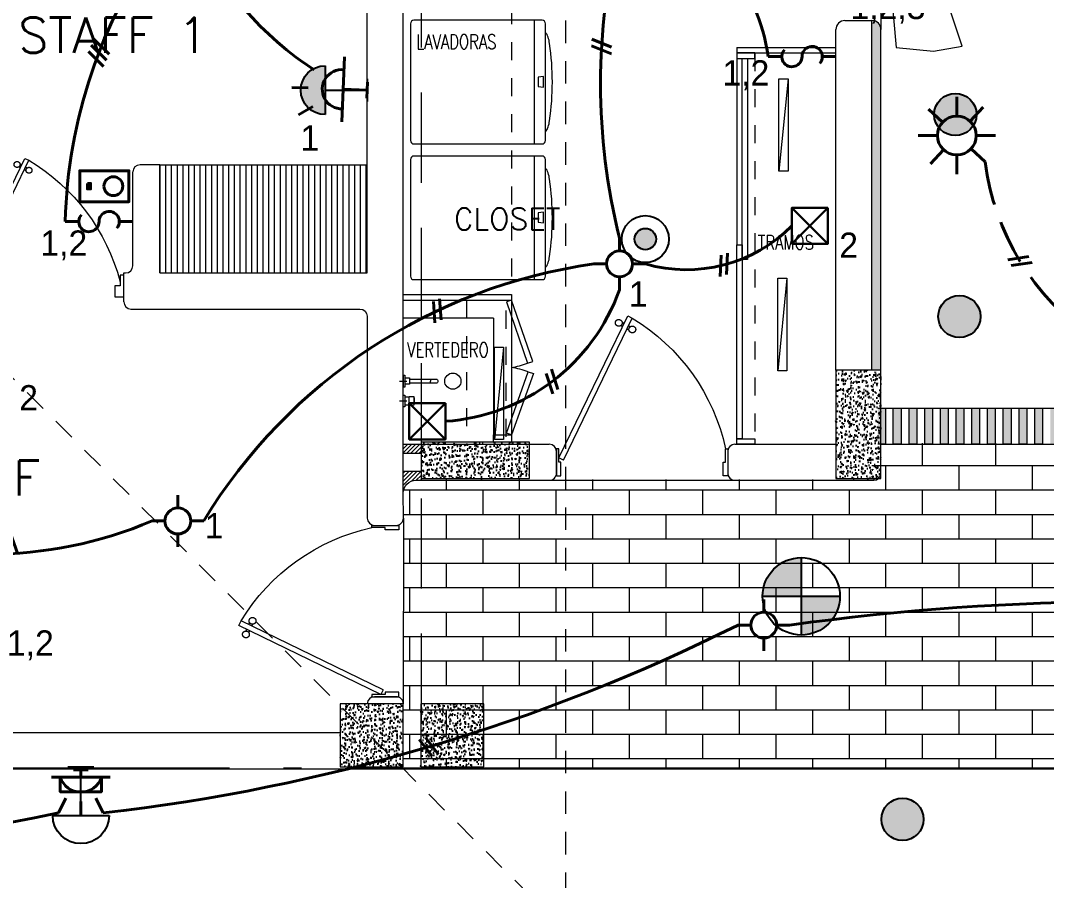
# Model space of a CAD drawing. Header units: metres. Extents: x 14 to 2416, y -346 to 476.
# Drawn here: x 33.83 to 39.52, y -91.25 to -86.48 of the extents above; entities that cross this region are included whole.
import ezdxf

# ---------------------------------------------------------------- set-up
doc = ezdxf.new("R2010")
doc.units = ezdxf.units.M
for name, pattern in [('0', [0]), ('ACAD_ISO10W100', [18, 12, -3, 0, -3]), ('CENTER2', [28.575, 19.05, -3.175, 3.175, -3.175]), ('CONTINUA', [0]), ('Dash Style-2', [0.694425, 0.48607, -0.208355]), ('DASHED', [0.75, 0.5, -0.25]), ('HIDDEN2', [0.1875, 0.125, -0.0625])]:
    doc.linetypes.add(name, pattern=pattern)
doc.layers.get('0').update_dxf_attribs({"linetype": '0', "lineweight": 20})
for name, color, linetype, lineweight in [('A-ANNO-TEXT', 20, 'Continuous', 13), ('A-DOOR', 35, 'Continuous', 5), ('A-WALL', 250, 'Continuous', 20), ('baños', 251, 'Continuous', 0), ('calle', 254, 'Continuous', 0), ('closets', 253, 'Continuous', 0), ('Columnas', 7, 'Continuous', 18), ('E Registro Electrico', 36, 'Continuous', 30), ('E Salida Interruptores', 22, 'Continuous', 40), ('E Salida Luces', 22, 'Continuous', 40), ('E Tuberia Emp Losa', 22, 'Continuous', 40), ('E Tuberia Emp Piso', 24, 'Dash Style-2', 40), ('MAVA -LUMINARIAS', 1, 'Continuous', 18), ('MOB FIJOS', 251, 'Continuous', 0), ('MOBILIARIOS', 252, 'Continuous', 0), ('piso', 253, 'Continuous', 0), ('PLF 01', 252, 'Continuous', 9), ('PROYECCION', 9, 'DASHED', 0), ('textos', 7, 'Continuous', 0)]:
    doc.layers.add(name, color=color, linetype=linetype, lineweight=lineweight)
for name, color, linetype in [('HATCH', 8, 'Continuous'), ('MAVA LUM', 1, 'Continuous'), ('MAVA Luminarias', 1, 'Continuous')]:
    doc.layers.add(name, color=color, linetype=linetype)
doc.layers.add('hatch piso', color=253, linetype='Continuous', lineweight=0, transparency=0.7)
doc.layers.add('RELLENO SECCION', color=8, linetype='Continuous', lineweight=0, transparency=0.4)
doc.layers.add('SOLAR', color=7, linetype='ACAD_ISO10W100', lineweight=9, true_color=0xff1414)
doc.layers.add('Techos 1', color=7, linetype='HIDDEN2', lineweight=9, true_color=0x42391a)
doc.styles.add('Arch-Dim', font='romans.shx', dxfattribs={"width": 0.75})
doc.styles.add('CENTURY GOTHIC', font='GOTHIC.TTF')
doc.styles.add('DIMTEXT', font='dim.shx', dxfattribs={"width": 0.75})
doc.styles.get("Standard").update_dxf_attribs({"font": 'arial.ttf', "height": 0.1875})

# ---------------------------------------------------------------- blocks, each defined once
blk = doc.blocks.new('A$Cd6acdfdc')
at = {"layer": 'MAVA Luminarias', "transparency": 33554687}
blk.add_hatch(color=2, dxfattribs=at).paths.add_polyline_path([(0, 0.079, 1), (0.158, 0.079, 1)])
at = {"layer": 'MAVA Luminarias', "color": 2, "transparency": 33554687}
blk.add_circle((0.079, 0.079), 0.079, dxfattribs=at)
blk = doc.blocks.new('SCONCE 1')
at = {"layer": 'MAVA Luminarias', "color": 5, "linetype": 'Continuous'}
for p, q in [((-1.3737, 0.6794), (-1.3737, 1.191)), ((-0.9314, 0.8161), (-0.9314, 1.0543)), ((-1.3737, 0.9352), (-0.9314, 0.9352))]:
    blk.add_line(p, q, dxfattribs=at)
blk.add_arc((-1.3737, 0.9352), 0.2558, 90, 270, dxfattribs=at)
blk = doc.blocks.new('SUPERFICIAL')
at = {"layer": 'MAVA LUM'}
h = blk.add_hatch(color=256, dxfattribs=at)
h.dxf.hatch_style = 1
edge = h.paths.add_edge_path()
edge.add_arc((0.0008, 0.0016), 0.059, 0, 360)
for radius in [0.1303, 0.0593]:
    blk.add_circle((0.0008, 0.0016, 0), radius, dxfattribs=at)
at = {"ltscale": 1e-05, "style": 'DIMTEXT', "flags": 1}
blk.add_attdef('MULTIPLICADOR', (0.0928, 0.4687), '', height=0.15, dxfattribs=at)
blk = doc.blocks.new('SCONCE 2')
at = {"layer": 'MAVA Luminarias', "linetype": 'Continuous'}
blk.add_hatch(color=1, dxfattribs=at).paths.add_polyline_path([(0.342, -0.24, 1), (-0.169, -0.24)])
at = {"layer": 'MAVA Luminarias', "color": 1, "linetype": 'Continuous'}
for p, q in [((-0.169, -0.24), (0.342, -0.24)), ((0.087, -0.24), (0.087, -0.682)), ((-0.032, -0.682), (0.206, -0.682))]:
    blk.add_line(p, q, dxfattribs=at)
blk.add_arc((0.087, -0.24), 0.256, 0, 180, dxfattribs=at)
blk = doc.blocks.new('undercounter')
at = {"layer": 'MAVA -LUMINARIAS', "lineweight": 0}
h = blk.add_hatch(dxfattribs=at)
h.set_pattern_fill('ANGLE', color=6)
h.set_pattern_definition([(0, (0, 0), (0, 6.985), [5.08, -1.905]), (90, (0, 0), (-6.985, 4e-16), [5.08, -1.905])])
h.paths.add_polyline_path([(19.338, 1.5834), (19.338, 1.5173), (20.0151, 1.5173)])
at = {"layer": 'MAVA -LUMINARIAS', "color": 6, "lineweight": 0}
blk.add_line((19.338, 1.5834), (20.0151, 1.5173), dxfattribs=at)
blk.add_lwpolyline([(19.338, 1.5834), (20.0151, 1.5834), (20.0151, 1.5173), (19.338, 1.5173)], close=True, dxfattribs=at)
blk = doc.blocks.new('lum decorativa')
at = {"layer": 'MAVA Luminarias', "ltscale": 0.3, "transparency": 33554687}
h = blk.add_hatch(color=82, dxfattribs=at)
h.paths.add_polyline_path([(513802.9376, 2035251.3382, 0.414214), (513802.8639, 2035251.2646), (513802.9376, 2035251.2646)])
h.paths.add_polyline_path([(513802.9376, 2035251.1909, 0.414214), (513803.0112, 2035251.2646), (513802.9376, 2035251.2646)])
at = {"layer": 'MAVA Luminarias', "color": 82, "ltscale": 0.3, "transparency": 33554687}
for p, q in [((513802.9376, 2035251.3382), (513802.9376, 2035251.1909)), ((513802.8639, 2035251.2646), (513803.0112, 2035251.2646))]:
    blk.add_line(p, q, dxfattribs=at)
blk.add_circle((513802.9376, 2035251.2646), 0.0737, dxfattribs=at)
blk = doc.blocks.new('puerta 1.00')
at = {"layer": 'A-DOOR'}
for p, q in [((-0.15, -0.0125), (-0.9369, -0.3949)), ((-0.1376, -0.038), (-0.9245, -0.4204)), ((-0.1376, -0.038), (-0.15, -0.0125)), ((-0.9369, -0.3949), (-0.9245, -0.4204)), ((-0.8946, -0.3743), (-0.8996, -0.3641)), ((-0.8777, -0.3661), (-0.8826, -0.3559)), ((-0.8653, -0.3916), (-0.8603, -0.4018)), ((-0.8822, -0.3998), (-0.8772, -0.4101))]:
    blk.add_line(p, q, dxfattribs=at)
for points in [[(-0.05, 0), (-0.05, -0.025), (-0.125, -0.025), (-0.125, -0.0125), (-0.2, -0.0125), (-0.2, 0), (-0.05, 0)], [(-0.05, -0.95), (-0.05, -0.925), (-0.125, -0.925), (-0.125, -0.9375), (-0.2, -0.9375), (-0.2, -0.95), (-0.05, -0.95)]]:
    blk.add_lwpolyline(points, dxfattribs=at)
blk.add_arc((0.0366, 0.1602), 1.1229, 211.1336, 257.8343, dxfattribs=at)
for points in [[(-0.8982, -0.3642), (-0.9033, -0.3642), (-0.912, -0.3591), (-0.917, -0.3504), (-0.917, -0.3403), (-0.912, -0.3316), (-0.9033, -0.3265), (-0.8932, -0.3265), (-0.8844, -0.3316), (-0.8794, -0.3403), (-0.8794, -0.3504), (-0.8844, -0.3591), (-0.8932, -0.3642), (-0.8982, -0.3642)], [(-0.8617, -0.4394), (-0.8667, -0.4394), (-0.8754, -0.4344), (-0.8805, -0.4256), (-0.8805, -0.4156), (-0.8754, -0.4068), (-0.8667, -0.4018), (-0.8566, -0.4018), (-0.8479, -0.4068), (-0.8428, -0.4156), (-0.8428, -0.4257), (-0.8479, -0.4344), (-0.8566, -0.4394), (-0.8617, -0.4394)]]:
    blk.add_open_spline(points, degree=2, dxfattribs=at)
blk = doc.blocks.new('P90')
at = {"layer": 'A-DOOR'}
for p, q in [((-0.0476, -0.8576), (0.6364, -0.5264)), ((-0.0368, -0.88), (0.6473, -0.5489)), ((0.5843, -0.5517), (0.58, -0.5427)), ((0.5992, -0.5445), (0.5949, -0.5355)), ((0.6101, -0.5669), (0.6144, -0.5759)), ((0.6473, -0.5489), (0.6364, -0.5264)), ((0.5952, -0.5741), (0.5995, -0.5831)), ((-0.0368, -0.88), (-0.0476, -0.8576))]:
    blk.add_line(p, q, dxfattribs=at)
for points in [[(-0.06, -0.02), (-0.06, -0.05), (-0.12, -0.05), (-0.12, 0), (0, 0), (0, -0.02)], [(-0.0668, -0.88), (-0.0668, -0.85), (-0.1268, -0.85), (-0.1268, -0.9), (-0.0068, -0.9), (-0.0068, -0.88)]]:
    blk.add_lwpolyline(points, close=True, dxfattribs=at)
blk.add_arc((-0.3259, -1.105), 1.1228, 31.0139, 75.0797, dxfattribs=at)
for points in [[(0.5812, -0.5096), (0.5857, -0.5096), (0.5933, -0.5141), (0.5977, -0.5218), (0.5977, -0.5306), (0.5933, -0.5383), (0.5856, -0.5427), (0.5767, -0.5427), (0.5691, -0.5383), (0.5647, -0.5306), (0.5647, -0.5217), (0.5691, -0.514), (0.5768, -0.5096), (0.5812, -0.5096)], [(0.6133, -0.5758), (0.6177, -0.5758), (0.6254, -0.5803), (0.6298, -0.5879), (0.6298, -0.5968), (0.6253, -0.6045), (0.6176, -0.6089), (0.6088, -0.6089), (0.6011, -0.6044), (0.5967, -0.5967), (0.5967, -0.5879), (0.6011, -0.5802), (0.6088, -0.5758), (0.6133, -0.5758)]]:
    blk.add_open_spline(points, degree=2, dxfattribs=at)
blk = doc.blocks.new('bn29-51')
at = {"linetype": 'Continuous'}
for p, q in [((-0.1425, 0), (-0.0775, 0)), ((-0.1425, 0), (-0.1425, -0.0081)), ((-0.0775, -0.0081), (-0.0775, 0)), ((0.0325, 0), (-0.0325, 0)), ((-0.0325, 0), (-0.0325, -0.0081)), ((0.0325, -0.0081), (0.0325, 0)), ((-0.142, -0.0086), (-0.078, -0.0086)), ((-0.1275, -0.0086), (-0.1275, -0.035)), ((-0.1275, -0.035), (-0.0925, -0.035)), ((-0.1215, -0.035), (-0.1215, -0.152)), ((-0.0985, -0.152), (-0.0985, -0.035)), ((-0.0925, -0.035), (-0.0925, -0.0086)), ((-0.032, -0.0086), (0.032, -0.0086)), ((-0.0242, -0.0335), (-0.024, -0.0579)), ((0.024, -0.0333), (-0.024, -0.0333)), ((-0.0232, -0.0086), (-0.023, -0.0305)), ((-0.0226, -0.031), (-0.0226, -0.0322)), ((-0.0225, -0.031), (0.0225, -0.031)), ((0.0226, -0.0322), (0.0226, -0.031)), ((0.023, -0.0305), (0.0232, -0.0086)), ((0.024, -0.0579), (0.0242, -0.0335)), ((0.0242, -0.0335), (0.0242, -0.0335)), ((-0.0175, -0.0587), (-0.0175, -0.06)), ((-0.017, -0.0605), (0.017, -0.0605)), ((-0.0071, -0.061), (-0.0071, -0.0605)), ((-0.0071, -0.061), (-0.0071, -0.0605)), ((-0.0071, -0.061), (-0.0071, -0.0605)), ((-0.0071, -0.061), (-0.0071, -0.0605)), ((-0.0071, -0.061), (-0.0071, -0.0605)), ((-0.0071, -0.061), (-0.0071, -0.0605)), ((-0.007, -0.061), (-0.0071, -0.061)), ((-0.0071, -0.061), (-0.0071, -0.061)), ((-0.0071, -0.061), (-0.0071, -0.061)), ((-0.0071, -0.061), (-0.0071, -0.061)), ((-0.0071, -0.061), (-0.0071, -0.061)), ((-0.0071, -0.061), (-0.0071, -0.061)), ((-0.007, -0.061), (-0.007, -0.0605)), ((-0.007, -0.061), (-0.007, -0.0605)), ((-0.007, -0.061), (-0.007, -0.0605)), ((-0.0069, -0.061), (-0.007, -0.061)), ((-0.007, -0.061), (-0.007, -0.061)), ((-0.007, -0.061), (-0.007, -0.061)), ((-0.0069, -0.061), (-0.0069, -0.0605)), ((-0.0069, -0.061), (-0.0069, -0.0605)), ((-0.0068, -0.061), (-0.0069, -0.061)), ((-0.0069, -0.061), (-0.0069, -0.061)), ((-0.0068, -0.061), (-0.0068, -0.0605)), ((-0.0068, -0.061), (-0.0068, -0.0605)), ((-0.0067, -0.061), (-0.0068, -0.061)), ((-0.0068, -0.061), (-0.0068, -0.061)), ((-0.0067, -0.061), (-0.0067, -0.0605)), ((-0.0067, -0.061), (-0.0067, -0.0605)), ((-0.0067, -0.061), (-0.0067, -0.0605)), ((-0.0066, -0.061), (-0.0067, -0.061)), ((-0.0067, -0.061), (-0.0067, -0.061)), ((-0.0067, -0.061), (-0.0067, -0.061)), ((-0.0066, -0.061), (-0.0066, -0.0605)), ((-0.0066, -0.061), (-0.0066, -0.0605)), ((-0.0065, -0.061), (-0.0066, -0.061)), ((-0.0066, -0.061), (-0.0066, -0.061)), ((-0.0065, -0.061), (-0.0065, -0.0605)), ((-0.0064, -0.061), (-0.0065, -0.061)), ((-0.0064, -0.061), (-0.0064, -0.0605)), ((-0.0063, -0.061), (-0.0064, -0.061)), ((-0.0063, -0.061), (-0.0063, -0.0605)), ((-0.0063, -0.061), (-0.0063, -0.0605)), ((-0.0062, -0.061), (-0.0063, -0.061)), ((-0.0063, -0.061), (-0.0063, -0.061)), ((-0.0062, -0.061), (-0.0062, -0.0605)), ((-0.0061, -0.061), (-0.0062, -0.061)), ((-0.0061, -0.061), (-0.0061, -0.0605)), ((-0.006, -0.061), (-0.0061, -0.061)), ((-0.006, -0.061), (-0.006, -0.0605)), ((-0.0058, -0.061), (-0.006, -0.061)), ((-0.0058, -0.061), (-0.0058, -0.0605)), ((-0.0057, -0.061), (-0.0058, -0.061)), ((-0.0057, -0.061), (-0.0057, -0.0605)), ((-0.0056, -0.061), (-0.0057, -0.061)), ((-0.0056, -0.061), (-0.0056, -0.0605)), ((-0.0055, -0.061), (-0.0056, -0.061)), ((-0.0055, -0.0605), (-0.0055, -0.061)), ((-0.0052, -0.061), (-0.0055, -0.061)), ((-0.0052, -0.061), (-0.0051, -0.061)), ((-0.0051, -0.0605), (-0.0051, -0.061)), ((-0.0051, -0.061), (-0.0051, -0.061)), ((-0.0051, -0.061), (-0.0034, -0.061)), ((-0.0034, -0.061), (-0.0034, -0.0605)), ((-0.0034, -0.061), (-0.0016, -0.061)), ((-0.0016, -0.061), (0.0016, -0.061)), ((0.0016, -0.061), (0.0027, -0.061)), ((0.0027, -0.061), (0.0027, -0.0605)), ((0.0027, -0.061), (0.0037, -0.061)), ((0.0037, -0.061), (0.0038, -0.061)), ((0.0038, -0.061), (0.0038, -0.0605)), ((0.0038, -0.061), (0.0052, -0.061)), ((0.0055, -0.061), (0.0052, -0.061)), ((0.0055, -0.061), (0.0055, -0.0605)), ((0.0055, -0.061), (0.0067, -0.061)), ((0.0067, -0.061), (0.0067, -0.0605)), ((0.0067, -0.061), (0.0069, -0.061)), ((0.0069, -0.061), (0.0069, -0.0605)), ((0.0175, -0.06), (0.0175, -0.0587)), ((-0.1215, -0.152), (-0.11, -0.152)), ((-0.1215, -0.152), (-0.1215, -0.1788)), ((-0.0985, -0.152), (-0.11, -0.152)), ((-0.0985, -0.1788), (-0.0985, -0.152)), ((-0.1215, -0.1788), (-0.1215, -0.1825)), ((-0.0985, -0.1825), (-0.0985, -0.1788))]:
    blk.add_line(p, q, dxfattribs=at)
at = {"linetype": 'CENTER2'}
for p, q in [((-0.09, 0), (-0.13, 0)), ((-0.11, 0.02), (-0.11, -0.02)), ((0.02, 0), (-0.02, 0)), ((0, 0.02), (0, -0.02))]:
    blk.add_line(p, q, dxfattribs=at)
at = {"linetype": 'Continuous'}
for centre, radius, start, end in [((-0.142, -0.0081), 0.0005, 180, 270), ((-0.078, -0.0081), 0.0005, 270, 0), ((-0.032, -0.0081), 0.0005, 180, 270), ((-0.024, -0.0335), 0.0002, 89.9603, 180.7921), ((-0.0225, -0.0305), 0.0005, 180.5, 253.0499), ((-0.0221, -0.0322), 0.0005, 180.5, 205.8892), ((0, -0.0214), 0.0251, 205.8892, 208.3369), ((0, -0.0214), 0.0251, 331.6671, 334.1108), ((0.0225, -0.0305), 0.0005, 286.9501, 359.5), ((0.0221, -0.0322), 0.0005, 334.1108, 359.5), ((0.024, -0.0335), 0.0002, 359.5288, 90.0657), ((0.032, -0.0081), 0.0005, 270, 0), ((-0.017, -0.06), 0.0005, 180.5, 270), ((0.017, -0.06), 0.0005, 270, 359.5)]:
    blk.add_arc(centre, radius, start, end, dxfattribs=at)
for points, knots in [([(-0.024, -0.0579), (-0.024, -0.0579), (-0.0227, -0.0579), (-0.0174, -0.0579), (-0.0094, -0.0579), (-0.0031, -0.0579), (0.0018, -0.0579), (0.0054, -0.0579), (0.0113, -0.0579), (0.0176, -0.0579), (0.0226, -0.0579), (0.024, -0.0579), (0.024, -0.0579)], [0.2206625, 0.2206625, 0.2206625, 0.2206625, 0.2830677, 0.3454723, 0.4077886, 0.4703297, 0.470399, 0.5062925, 0.5420964, 0.5956479, 0.6553983, 0.7204072, 0.7204072, 0.7204072, 0.7204072]), ([(-0.024, -0.0579), (-0.024, -0.0579), (-0.024, -0.058), (-0.0239, -0.0581), (-0.0239, -0.0582), (-0.0238, -0.0583), (-0.0237, -0.0583), (-0.0236, -0.0584), (-0.0235, -0.0584)], [0, 0, 0, 0, 0.239285, 0.369927, 0.500175, 0.630368, 0.760882, 1, 1, 1, 1]), ([(0.0235, -0.0584), (0.0236, -0.0584), (0.0237, -0.0583), (0.0238, -0.0583), (0.0239, -0.0582), (0.0239, -0.0581), (0.024, -0.058), (0.024, -0.0579), (0.024, -0.0579)], [0, 0, 0, 0, 0.239117, 0.369631, 0.499824, 0.630072, 0.760714, 1, 1, 1, 1])]:
    blk.add_open_spline(points, degree=3, knots=knots, dxfattribs=at)
for points in [[(-0.0235, -0.0584), (-0.0214, -0.0585), (-0.0194, -0.0587), (-0.0175, -0.0588)], [(0.0175, -0.0588), (0.0194, -0.0587), (0.0214, -0.0585), (0.0235, -0.0584)], [(-0.1215, -0.1825), (-0.1215, -0.1851), (-0.119, -0.1903), (-0.113, -0.1925), (-0.11, -0.1925)], [(-0.11, -0.1925), (-0.107, -0.1925), (-0.101, -0.1903), (-0.0985, -0.1851), (-0.0985, -0.1825)]]:
    blk.add_open_spline(points, degree=3, dxfattribs=at)
blk = doc.blocks.new('PL BASE 1N NASAS 09')
at = {"layer": 'A-DOOR'}
h = blk.add_hatch(color=256, dxfattribs=at)
h.dxf.hatch_style = 1
h.paths.add_polyline_path([(-108.9454, -53.2497), (-108.9021, -53.2497), (-108.9021, -53.4497), (-108.9454, -53.4497)])
h.paths.add_polyline_path([(-109.0329, -53.2497), (-108.9897, -53.2497), (-108.9897, -53.4497), (-109.0329, -53.4497)])
h.paths.add_polyline_path([(-109.1205, -53.2497), (-109.0772, -53.2497), (-109.0772, -53.4497), (-109.1205, -53.4497)])
h.paths.add_polyline_path([(-109.207, -53.2497), (-109.1637, -53.2497), (-109.1637, -53.4497), (-109.207, -53.4497)])
h.paths.add_polyline_path([(-109.2945, -53.2497), (-109.2512, -53.2497), (-109.2512, -53.4497), (-109.2945, -53.4497)])
h.paths.add_polyline_path([(-109.381, -53.2497), (-109.3378, -53.2497), (-109.3378, -53.4497), (-109.381, -53.4497)])
h.paths.add_polyline_path([(-109.4686, -53.2497), (-109.4253, -53.2497), (-109.4253, -53.4497), (-109.4686, -53.4497)])
h.paths.add_polyline_path([(-109.5551, -53.2497), (-109.5118, -53.2497), (-109.5118, -53.4497), (-109.5551, -53.4497)])
h.paths.add_polyline_path([(-109.6426, -53.2497), (-109.5994, -53.2497), (-109.5994, -53.4497), (-109.6426, -53.4497)])
h.paths.add_polyline_path([(-109.7302, -53.2497), (-109.6869, -53.2497), (-109.6869, -53.4497), (-109.7302, -53.4497)])
h.paths.add_polyline_path([(-109.8177, -53.2497), (-109.7744, -53.2497), (-109.7744, -53.4497), (-109.8177, -53.4497)])
h.paths.add_polyline_path([(-109.9042, -53.2497), (-109.861, -53.2497), (-109.861, -53.4497), (-109.9042, -53.4497)])
h.paths.add_polyline_path([(-109.9918, -53.2497), (-109.9485, -53.2497), (-109.9485, -53.4497), (-109.9918, -53.4497)])
h.paths.add_polyline_path([(-110.0783, -53.2497), (-110.035, -53.2497), (-110.035, -53.4497), (-110.0783, -53.4497)])
h.paths.add_polyline_path([(-110.1658, -53.2497), (-110.1225, -53.2497), (-110.1225, -53.4497), (-110.1658, -53.4497)])
h.paths.add_polyline_path([(-110.2523, -53.2497), (-110.2091, -53.2497), (-110.2091, -53.4497), (-110.2523, -53.4497)])
h.paths.add_polyline_path([(-110.3399, -53.2497), (-110.2966, -53.2497), (-110.2966, -53.4497), (-110.3399, -53.4497)])
h.paths.add_polyline_path([(-110.4058, -53.2497), (-110.3625, -53.2497), (-110.3625, -53.4497), (-110.4058, -53.4497)])
h.paths.add_polyline_path([(-110.4933, -53.2497), (-110.45, -53.2497), (-110.45, -53.4497), (-110.4933, -53.4497)])
h.paths.add_polyline_path([(-110.5798, -53.2497), (-110.5366, -53.2497), (-110.5366, -53.4497), (-110.5798, -53.4497)])
h.paths.add_polyline_path([(-110.6674, -53.2497), (-110.6241, -53.2497), (-110.6241, -53.4497), (-110.6674, -53.4497)])
h.paths.add_polyline_path([(-110.7539, -53.2497), (-110.7106, -53.2497), (-110.7106, -53.4497), (-110.7539, -53.4497)])
h.paths.add_polyline_path([(-110.8414, -53.2497), (-110.7982, -53.2497), (-110.7982, -53.4497), (-110.8414, -53.4497)])
h.paths.add_polyline_path([(-110.9279, -53.2497), (-110.8847, -53.2497), (-110.8847, -53.4497), (-110.9279, -53.4497)])
h.paths.add_polyline_path([(-111.0155, -53.2497), (-110.9722, -53.2497), (-110.9722, -53.4497), (-111.0155, -53.4497)])
h.paths.add_polyline_path([(-111.103, -53.2497), (-111.0597, -53.2497), (-111.0597, -53.4497), (-111.103, -53.4497)])
h.paths.add_polyline_path([(-111.1905, -53.2497), (-111.1473, -53.2497), (-111.1473, -53.4497), (-111.1905, -53.4497)])
h.paths.add_polyline_path([(-111.2771, -53.2497), (-111.2338, -53.2497), (-111.2338, -53.4497), (-111.2771, -53.4497)])
h.paths.add_polyline_path([(-111.3646, -53.2497), (-111.3213, -53.2497), (-111.3213, -53.4497), (-111.3646, -53.4497)])
h.paths.add_polyline_path([(-111.4511, -53.2497), (-111.4079, -53.2497), (-111.4079, -53.4497), (-111.4511, -53.4497)])
h.paths.add_polyline_path([(-111.5387, -53.2497), (-111.4954, -53.2497), (-111.4954, -53.4497), (-111.5387, -53.4497)])
h.paths.add_polyline_path([(-111.6252, -53.2497), (-111.5819, -53.2497), (-111.5819, -53.4497), (-111.6252, -53.4497)])
h.paths.add_polyline_path([(-111.7127, -53.2497), (-111.6695, -53.2497), (-111.6695, -53.4497), (-111.7127, -53.4497)])
h.paths.add_polyline_path([(-111.7993, -53.2497), (-111.756, -53.2497), (-111.756, -53.4497), (-111.7993, -53.4497)], flags=0)
h.paths.add_polyline_path([(-106.5056, -53.2497), (-106.4623, -53.2497), (-106.4623, -53.4497), (-106.5056, -53.4497)])
h.paths.add_polyline_path([(-106.5921, -53.2497), (-106.5488, -53.2497), (-106.5488, -53.4497), (-106.5921, -53.4497)])
h.paths.add_polyline_path([(-106.6796, -53.2497), (-106.6363, -53.2497), (-106.6363, -53.4497), (-106.6796, -53.4497)])
h.paths.add_polyline_path([(-106.7661, -53.2497), (-106.7229, -53.2497), (-106.7229, -53.4497), (-106.7661, -53.4497)])
h.paths.add_polyline_path([(-106.8537, -53.2497), (-106.8104, -53.2497), (-106.8104, -53.4497), (-106.8537, -53.4497)])
h.paths.add_polyline_path([(-107.0277, -53.2497), (-106.9845, -53.2497), (-106.9845, -53.4497), (-107.0277, -53.4497)])
h.paths.add_polyline_path([(-106.9412, -53.2497), (-106.8979, -53.2497), (-106.8979, -53.4497), (-106.9412, -53.4497)])
h.paths.add_polyline_path([(-107.1153, -53.2497), (-107.072, -53.2497), (-107.072, -53.4497), (-107.1153, -53.4497)])
h.paths.add_polyline_path([(-107.2028, -53.2497), (-107.1595, -53.2497), (-107.1595, -53.4497), (-107.2028, -53.4497)])
h.paths.add_polyline_path([(-107.2893, -53.2497), (-107.2461, -53.2497), (-107.2461, -53.4497), (-107.2893, -53.4497)])
h.paths.add_polyline_path([(-107.3769, -53.2497), (-107.3336, -53.2497), (-107.3336, -53.4497), (-107.3769, -53.4497)])
h.paths.add_polyline_path([(-107.4634, -53.2497), (-107.4201, -53.2497), (-107.4201, -53.4497), (-107.4634, -53.4497)])
h.paths.add_polyline_path([(-107.5509, -53.2497), (-107.5076, -53.2497), (-107.5076, -53.4497), (-107.5509, -53.4497)])
h.paths.add_polyline_path([(-107.6384, -53.2497), (-107.5952, -53.2497), (-107.5952, -53.4497), (-107.6384, -53.4497)])
h.paths.add_polyline_path([(-107.726, -53.2497), (-107.6827, -53.2497), (-107.6827, -53.4497), (-107.726, -53.4497)])
h.paths.add_polyline_path([(-107.8125, -53.2497), (-107.7692, -53.2497), (-107.7692, -53.4497), (-107.8125, -53.4497)])
h.paths.add_polyline_path([(-107.9, -53.2497), (-107.8568, -53.2497), (-107.8568, -53.4497), (-107.9, -53.4497)])
h.paths.add_polyline_path([(-107.9866, -53.2497), (-107.9433, -53.2497), (-107.9433, -53.4497), (-107.9866, -53.4497)])
h.paths.add_polyline_path([(-108.0741, -53.2497), (-108.0308, -53.2497), (-108.0308, -53.4497), (-108.0741, -53.4497)])
h.paths.add_polyline_path([(-108.1606, -53.2497), (-108.1174, -53.2497), (-108.1174, -53.4497), (-108.1606, -53.4497)])
h.paths.add_polyline_path([(-108.2482, -53.2497), (-108.2049, -53.2497), (-108.2049, -53.4497), (-108.2482, -53.4497)])
h.paths.add_polyline_path([(-108.3357, -53.2497), (-108.2924, -53.2497), (-108.2924, -53.4497), (-108.3357, -53.4497)])
h.paths.add_polyline_path([(-108.4232, -53.2497), (-108.3799, -53.2497), (-108.3799, -53.4497), (-108.4232, -53.4497)])
h.paths.add_polyline_path([(-108.5097, -53.2497), (-108.4665, -53.2497), (-108.4665, -53.4497), (-108.5097, -53.4497)])
h.paths.add_polyline_path([(-108.5973, -53.2497), (-108.554, -53.2497), (-108.554, -53.4497), (-108.5973, -53.4497)])
h.paths.add_polyline_path([(-108.6838, -53.2497), (-108.6405, -53.2497), (-108.6405, -53.4497), (-108.6838, -53.4497)])
h.paths.add_polyline_path([(-108.7713, -53.2497), (-108.7281, -53.2497), (-108.7281, -53.4497), (-108.7713, -53.4497)])
h.paths.add_polyline_path([(-108.8579, -53.2497), (-108.8146, -53.2497), (-108.8146, -53.4497), (-108.8579, -53.4497)])
edge = h.paths.add_edge_path()
edge.add_line((-111.756, -53.2497), (-111.756, -53.4497))
edge.add_line((-111.757, -53.4497), (-111.7993, -53.4497))
edge.add_line((-111.7993, -53.4497), (-111.7993, -53.2497))
edge.add_line((-111.7993, -53.2497), (-111.757, -53.2497))
h = blk.add_hatch(color=256, dxfattribs=at)
h.dxf.hatch_style = 1
h.paths.add_polyline_path([(-111.756, -53.2497), (-111.7777, -53.2497), (-111.7777, -53.4497), (-111.756, -53.4497)])
at = {"layer": 'closets', "transparency": 33554687}
h = blk.add_hatch(dxfattribs=at)
h.set_pattern_fill('LINE', color=256, scale=0.01, angle=90)
h.set_pattern_definition([(90, (-221.61947, 143.81628), (-0.03175, 2e-18), [])])
h.paths.add_polyline_path([(-115.7811, -51.8997), (-114.6315, -51.8997), (-114.6315, -52.4997), (-115.7811, -52.4997)])
at = {"layer": 'HATCH'}
h = blk.add_hatch(dxfattribs=at)
h.set_pattern_fill('AR-CONC', color=256, scale=0.00032)
h.paths.add_polyline_path([(-112.0311, -53.6388), (-111.7811, -53.6388), (-111.7811, -53.0388), (-112.0311, -53.0388)])
h = blk.add_hatch(dxfattribs=at)
h.set_pattern_fill('AR-CONC', color=256, scale=0.00032)
h.paths.add_polyline_path([(-114.3311, -53.4388), (-114.3311, -53.6388), (-113.7311, -53.6388), (-113.7311, -53.4388)])
h = blk.add_hatch(dxfattribs=at)
h.set_pattern_fill('AR-CONC', color=256, scale=0.00032)
h.paths.add_polyline_path([(-114.7811, -55.2388), (-114.4311, -55.2388), (-114.4311, -54.8888), (-114.7811, -54.8888)])
h = blk.add_hatch(dxfattribs=at)
h.set_pattern_fill('AR-CONC', color=256, scale=0.00032)
h.paths.add_polyline_path([(-114.3343, -55.2388), (-113.9843, -55.2388), (-113.9843, -54.8888), (-114.3343, -54.8888)])
at = {"layer": 'PLF 01'}
h = blk.add_hatch(dxfattribs=at)
h.set_pattern_fill('LINE', color=256, scale=0.005, angle=45)
h.paths.add_polyline_path([(-114.3311, -53.4997), (-114.3311, -53.4497), (-114.4311, -53.4497), (-114.4311, -53.4997)])
h.paths.add_polyline_path([(-114.4311, -53.5997), (-114.4311, -53.7197, -0.414214), (-114.3611, -53.6497), (-114.3311, -53.6497), (-114.3311, -53.6388), (-114.3311, -53.5997)])
at = {"layer": 'RELLENO SECCION', "true_color": 0xc7c8ca}
h = blk.add_hatch(color=9, dxfattribs=at)
h.dxf.hatch_style = 1
h.paths.add_polyline_path([(-111.8311, -50.1497), (-111.8211, -50.1497, 0.414214), (-111.7811, -50.1097), (-111.7811, -50.0797), (-111.7811, -49.8388), (-111.8311, -49.8388)])
h.paths.add_polyline_path([(-111.8311, -53.0388), (-111.7811, -53.0388), (-111.7811, -51.1497, 0.414214), (-111.8311, -51.0997)])
at = {"layer": 'A-DOOR'}
for p, q in [((-111.7993, -53.2497), (-111.757, -53.2497)), ((-111.7811, -53.2497), (-106.4311, -53.2497)), ((-111.756, -53.2497), (-111.756, -53.4497)), ((-111.757, -53.4497), (-111.7993, -53.4497)), ((-111.7811, -53.4497), (-106.4311, -53.4497))]:
    blk.add_line(p, q, dxfattribs=at)
for points in [[(-111.7128, -53.2497), (-111.6695, -53.2497), (-111.6695, -53.4497), (-111.7128, -53.4497)], [(-111.6252, -53.2497), (-111.582, -53.2497), (-111.582, -53.4497), (-111.6252, -53.4497)], [(-111.5387, -53.2497), (-111.4954, -53.2497), (-111.4954, -53.4497), (-111.5387, -53.4497)], [(-111.4512, -53.2497), (-111.4079, -53.2497), (-111.4079, -53.4497), (-111.4512, -53.4497)], [(-111.3646, -53.2497), (-111.3214, -53.2497), (-111.3214, -53.4497), (-111.3646, -53.4497)], [(-111.2771, -53.2497), (-111.2338, -53.2497), (-111.2338, -53.4497), (-111.2771, -53.4497)], [(-111.1906, -53.2497), (-111.1473, -53.2497), (-111.1473, -53.4497), (-111.1906, -53.4497)], [(-111.103, -53.2497), (-111.0598, -53.2497), (-111.0598, -53.4497), (-111.103, -53.4497)], [(-111.0155, -53.2497), (-110.9723, -53.2497), (-110.9723, -53.4497), (-111.0155, -53.4497)], [(-110.928, -53.2497), (-110.8847, -53.2497), (-110.8847, -53.4497), (-110.928, -53.4497)]]:
    blk.add_lwpolyline(points, close=True, dxfattribs=at)
at = {"layer": 'A-WALL'}
for p, q in [((-114.6311, -52.4997), (-114.6311, -49.1888)), ((-111.9811, -51.0997), (-111.8311, -51.0997)), ((-111.8311, -53.0388), (-111.8311, -51.0997)), ((-112.0311, -53.0388), (-112.0311, -51.1497)), ((-111.7811, -53.6097), (-111.7811, -51.1497)), ((-115.7811, -51.8997), (-115.8911, -51.8997)), ((-115.7811, -52.4997), (-115.7811, -51.8997)), ((-115.9311, -52.4597), (-115.9311, -51.9397)), ((-115.9811, -52.4997), (-115.9711, -52.4997)), ((-115.9811, -52.6597), (-115.9811, -52.4997)), ((-115.7811, -52.4997), (-114.6311, -52.4997)), ((-114.4311, -53.4497), (-114.3311, -53.4497)), ((-114.3311, -53.4497), (-113.6211, -53.4497)), ((-112.6311, -53.4897), (-112.6311, -53.6097)), ((-112.5911, -53.4497), (-112.0311, -53.4497)), ((-114.4311, -53.4997), (-114.3311, -53.4997)), ((-114.4311, -53.5997), (-114.3311, -53.5997)), ((-114.3311, -53.6388), (-114.3311, -53.6497)), ((-112.5911, -53.6497), (-111.8211, -53.6497))]:
    blk.add_line(p, q, dxfattribs=at)
for points in [[(-114.4311, -53.7197), (-114.4311, -49.4997)], [(-114.3611, -53.6497), (-114.3311, -53.6497)]]:
    blk.add_lwpolyline(points, dxfattribs=at)
for points in [[(-115.9416, -52.6997), (-114.6711, -52.6997, -0.414086), (-114.6311, -52.7397), (-114.6306, -53.8597, 0.414086), (-114.5906, -53.8997), (-114.4705, -53.8997, 0.415429), (-114.4305, -53.8596), (-114.4311, -53.7197, 0)], [(-114.3311, -53.6497), (-113.6211, -53.6497, 0.414214), (-113.5811, -53.6097), (-113.5811, -53.4897)], [(-114.4311, -53.7197, -0.414214), (-114.3611, -53.6497), (-113.6511, -53.6497)], [(-114.7811, -55.0497), (-116.9911, -55.0497, 0.414214), (-117.0311, -55.0897), (-117.0311, -55.2097, 0.414214), (-116.9911, -55.2497), (-114.4711, -55.2497, 0.414214), (-114.4311, -55.2097), (-114.4311, -54.8897, 0.414214), (-114.4711, -54.8497), (-114.5911, -54.8497, 0.407284), (-114.6311, -54.8888)]]:
    blk.add_lwpolyline(points, format="xyb", dxfattribs=at)
for centre, radius, start, end in [((-111.9811, -51.1497), 0.05, 90, 180), ((-111.8311, -51.1497), 0.05, 360, 90), ((-115.8911, -51.9397), 0.04, 90, 180), ((-115.9711, -52.4597), 0.04, 270, 360), ((-115.9411, -52.6597), 0.04, 180, 270), ((-113.6211, -53.4897), 0.04, 0, 90), ((-112.5911, -53.4897), 0.04, 90, 180), ((-112.5911, -53.6097), 0.04, 180, 270), ((-111.8211, -53.6097), 0.04, 270, 360)]:
    blk.add_arc(centre, radius, start, end, dxfattribs=at)
at = {"layer": 'baños'}
blk.add_ellipse((-114.1561, -53.0997), major_axis=(0.0318, -0.0318), ratio=1, start_param=2.356194489560823, end_param=8.639379796740409, dxfattribs=at)
at = {"layer": 'closets', "transparency": 33554687}
blk.add_line((-115.7811, -51.8997), (-114.6311, -51.8997), dxfattribs=at)
at = {"layer": 'Columnas'}
for points in [[(-112.0311, -53.6388), (-111.7811, -53.6388), (-111.7811, -53.0388), (-112.0311, -53.0388)], [(-114.3311, -53.4388), (-114.3311, -53.6388), (-113.7311, -53.6388), (-113.7311, -53.4388)], [(-114.7811, -55.2388), (-114.4311, -55.2388), (-114.4311, -54.8888), (-114.7811, -54.8888)], [(-114.3343, -55.2388), (-113.9843, -55.2388), (-113.9843, -54.8888), (-114.3343, -54.8888)]]:
    blk.add_lwpolyline(points, close=True, dxfattribs=at)
at = {"layer": 'MOB FIJOS'}
for p, q in [((-112.5811, -51.2497), (-112.0311, -51.2497)), ((-112.5811, -51.2497), (-112.5811, -52.3436)), ((-112.5811, -51.2797), (-112.0311, -51.2797)), ((-114.4311, -52.6197), (-113.8307, -52.6197)), ((-114.4311, -52.6497), (-113.8307, -52.6497)), ((-113.8307, -52.6497), (-113.8307, -53.3979)), ((-113.9311, -52.7497), (-114.4311, -52.7497)), ((-113.9307, -52.7497), (-113.9307, -53.4088))]:
    blk.add_line(p, q, dxfattribs=at)
for points in [[(-112.5811, -51.3097), (-112.4811, -51.3097), (-112.4811, -51.2797), (-112.5811, -51.2797)], [(-112.5211, -52.4244), (-112.5511, -52.4244), (-112.5511, -51.3097), (-112.5211, -51.3097)], [(-112.5511, -53.4197), (-112.5811, -53.4197), (-112.5811, -52.3436), (-112.5511, -52.3436)], [(-113.7414, -53.0001), (-113.713, -52.9903), (-113.8307, -52.6497), (-113.8591, -52.6595)], [(-113.7376, -53.048), (-113.7093, -53.0578), (-113.8307, -53.3979), (-113.8591, -53.3881)], [(-113.9307, -53.3979), (-113.8307, -53.3979), (-113.8307, -53.4388), (-113.9307, -53.4388)], [(-112.5811, -53.4197), (-112.4811, -53.4197), (-112.4811, -53.4497), (-112.5811, -53.4497)]]:
    blk.add_lwpolyline(points, close=True, dxfattribs=at)
for centre, radius, start, end in [((-113.9006, -52.581), 0.4482, 278.9618, 290.7999), ((-113.9349, -53.6163), 0.6016, 70.8569, 80.0265)]:
    blk.add_arc(centre, radius, start, end, dxfattribs=at)
at = {"layer": 'piso', "color": 252, "linetype": 'DASHED', "true_color": 0x939598}
blk.add_line((-114.3311, -49.2497), (-114.3311, -55.2497), dxfattribs=at)
at = {"layer": 'piso'}
for p, q in [((-111.7811, -50.0797), (-111.7811, -51.1497)), ((-113.6211, -53.6497), (-112.5911, -53.6497)), ((-114.4305, -53.8596), (-114.4311, -54.8897)), ((-114.4711, -55.2497), (-106.3911, -55.2497))]:
    blk.add_line(p, q, dxfattribs=at)
at = {"layer": 'PROYECCION', "color": 252, "linetype": 'DASHED', "ltscale": 0.1}
for p, q in [((-113.8312, -51.0197), (-113.8307, -52.6497)), ((-112.4811, -51.2797), (-112.4811, -53.4497)), ((-114.0811, -52.6497), (-114.0811, -53.4497)), ((-113.8607, -53.4088), (-113.8607, -52.6497))]:
    blk.add_line(p, q, dxfattribs=at)
at = {"layer": 'Techos 1'}
for p in [(-113.5311, -47.9497), (-117.6311, -52.0497)]:
    blk.add_line(p, (-113.5311, -56.1497), dxfattribs=at)
at = {"layer": 'A-DOOR', "xscale": -1}
for name, p, rotation in [('P90', (-115.9811, -52.5114), 270), ('puerta 1.00', (-113.5811, -53.6747), 90), ('puerta 1.00', (-113.5811, -53.6747), 90), ('puerta 1.00', (-114.4056, -54.8497), 180)]:
    blk.add_blockref(name, p, dxfattribs=dict(at, rotation=rotation))
at = {"layer": 'baños', "xscale": -1, "rotation": 90}
blk.add_blockref('bn29-51', (-114.4311, -53.2097), dxfattribs=at)
at = {"layer": 'baños', "linetype": 'Continuous'}
for tag, p in [('MODELNUMBER', (-121.6562, -54.8273)), ('TRADENAME', (-121.6562, -54.8273)), ('PRODUCT', (-121.6562, -54.8274)), ('MATERIAL', (-121.6562, -54.8274))]:
    blk.add_attdef(tag, p, '', height=0.0000254, rotation=359.9999, dxfattribs=at)
at = {"layer": 'textos'}
for s, insert, char_height, width, attachment_point in [('{\\Fromans|c0; STAFF 1}', (-116.7008, -51.2785), 0.195, 3.404877, 7), ('{\\Fromans|c0;\\H0.8x;CLOSET\\H1.25x; }', (-113.5584, -52.2599), 0.15, 3.392974, 9), ('{\\Fromans|c0;STAFF \\PAREA}', (-117.1966, -54.0596), 0.195, 3.422974, 7)]:
    blk.add_mtext(s, dxfattribs=dict(at, insert=insert, char_height=char_height, width=width, attachment_point=attachment_point))
at = {"layer": 'textos', "char_height": 0.08, "attachment_point": 1, "style": 'Arch-Dim'}
for s, insert, width in [('\\pt0.47299,2.32;LAVADORAS', (-114.3588, -51.1777), 26.65337), ('\\pi0.22583,t0.69882,2.54583;TRAMOS', (-112.6901, -52.2892), 0.785938)]:
    blk.add_mtext(s, dxfattribs=dict(at, insert=insert, width=width))
at = {"layer": 'textos', "lineweight": 13, "insert": (-114.4095, -52.886), "char_height": 0.08, "width": 26.65337, "attachment_point": 1, "style": 'Arch-Dim'}
blk.add_mtext('\\pt0.47299,2.32;VERTEDERO', dxfattribs=at)
blk = doc.blocks.new('cl02b-planta')
blk.add_lwpolyline([(1.0729, 0.6704), (0.3871, 0.6704)])
blk.add_lwpolyline([(0.7026, 0.6181), (0.7608, 0.6181), (0.757, 0.6473), (0.7064, 0.6473)], close=True)
for centre, start, end in [((0.4058, 1.3378), 90, 180), ((1.0541, 1.3378), 0, 90), ((0.4058, 0.626), 180, 270), ((1.0541, 0.626), 270, 360)]:
    blk.add_arc(centre, 0.0187, start, end)
for points in [[(0.3871, 1.3378), (0.3871, 1.1005), (0.3871, 0.8633), (0.3871, 0.626)], [(1.0541, 1.3565), (0.838, 1.3565), (0.6219, 1.3565), (0.4058, 1.3565)], [(1.0729, 0.626), (1.0729, 0.8633), (1.0729, 1.1005), (1.0729, 1.3378)], [(0.4058, 0.6072), (0.4221, 0.6072), (0.4385, 0.6072), (0.4549, 0.6072)]]:
    blk.add_open_spline(points, degree=3)
for points, knots in [([(0.4549, 0.6072), (0.6383, 0.6072), (0.8216, 0.6072), (1.005, 0.6072), (1.0214, 0.6072), (1.0378, 0.6072), (1.0541, 0.6072)], [-3.008028, -3.008028, -3.008028, -3.008028, -1.202999, -1.202999, -1.202999, -1.041988, -1.041988, -1.041988, -1.041988]), ([(0.4549, 0.6072), (0.4673, 0.5945), (0.4923, 0.5878), (0.5896, 0.5738), (0.6583, 0.5691), (0.73, 0.5691)], [-2.130599, -2.130599, -2.130599, -2.130599, -1.882644, -1.882644, -1.083277, -1.083277, -1.083277, -1.083277]), ([(0.73, 0.5691), (0.8016, 0.5691), (0.8703, 0.5738), (0.9676, 0.5878), (0.9926, 0.5945), (1.005, 0.6072)], [-1.083277, -1.083277, -1.083277, -1.083277, -0.28391, -0.28391, -0.035954, -0.035954, -0.035954, -0.035954])]:
    blk.add_open_spline(points, degree=3, knots=knots)
blk = doc.blocks.new('PL MUEBLES 1N NASAS 09')
at = {"layer": 'hatch piso'}
h = blk.add_hatch(dxfattribs=at)
h.set_pattern_fill('AR-BRSTD', color=256, scale=0.002)
h.set_pattern_definition([(0, (-12.57728, 39.359), (0, 0.1354836), []), (90, (-12.57728, 39.359), (-0.2032, 0.1354836), [0.1354836, -0.1354836])])
h.paths.add_polyline_path([(47.8305, 32.959), (47.8305, 34.559), (50.4305, 34.559), (50.4305, 34.759), (55.8305, 34.759), (55.8291, 32.959)])
at = {"layer": 'baños'}
blk.add_blockref('PL BASE 1N NASAS 09', (162.2615, 88.2033), dxfattribs=at)
at = {"layer": 'MOBILIARIOS', "rotation": 89.99999999999999}
for p in [(49.2266, 36.032), (49.2266, 35.2793)]:
    blk.add_blockref('cl02b-planta', p, dxfattribs=at)
blk = doc.blocks.new('A$Cbef68299')
blk.add_blockref('PL MUEBLES 1N NASAS 09', (-30.7659, -32.0535))
blk = doc.blocks.new('A$Cc5be7df0')
at = {"layer": 'calle'}
blk.add_lwpolyline([(24.3145, 22.2444), (24.2061, 22.5686), (24.1345, 22.6413), (23.9157, 22.5891), (23.9474, 22.2372), (24.156, 22.2178)], close=True, dxfattribs=at)
at = {"layer": 'piso'}
blk.add_line((21.2139, 18.2425), (29.2125, 18.2425), dxfattribs=at)
at = {"layer": 'SOLAR', "ltscale": 0.1}
blk.add_lwpolyline([(50.6493, 18.241), (12.7705, 18.2411), (13.2139, 38.2316), (50.9852, 38.2377)], close=True, dxfattribs=at)
at = {"layer": 'A-ANNO-TEXT'}
blk.add_blockref('A$Cbef68299', (4.1493, 17.337), dxfattribs=at)
blk = doc.blocks.new('*U494')
at = {"layer": 'E Salida Luces', "linetype": 'Continuous'}
for p, q in [((0, 0.358), (0, 0.181)), ((-0.358, 0.001), (-0.18, 0.001)), ((0.18, 0.001), (0.358, 0.001)), ((0, -0.179), (0, -0.357))]:
    blk.add_line(p, q, dxfattribs=at)
blk.add_circle((0, 0.001), 0.18, dxfattribs=at)
blk = doc.blocks.new('*U370')
for p, q in [((0.03, 1.37), (-1.05, -1.48)), ((0.99, 1.37), (-0.09, -1.48))]:
    blk.add_line(p, q)
blk = doc.blocks.new('*U489')
at = {"xscale": 0.03937007874015749, "yscale": 0.03937007874015749, "zscale": 0.03937007874015749, "rotation": 114.5492354522966}
blk.add_blockref('*U370', (-0.0026, 0.0002), dxfattribs=at)
blk = doc.blocks.new('*U384')
at = {"layer": 'E Salida Luces'}
for p, q in [((0.0408, 0), (-0.0408, 0)), ((0, -0.0408), (0, 0)), ((-0.0815, -0.0408), (-0.163, -0.0408)), ((-0.0815, -0.0408), (0.0815, -0.0408)), ((0.163, -0.0408), (0.0815, -0.0408)), ((-0.1234, -0.2394), (-0.0828, -0.1579)), ((0.1234, -0.2394), (0.0828, -0.1579)), ((0, -0.2574), (0, -0.1759))]:
    blk.add_line(p, q, dxfattribs=at)
blk.add_lwpolyline([(-0.1142, -0.0408), (-0.1142, -0.1223), (0.1142, -0.1223), (0.1142, -0.0408)], close=True, dxfattribs=at)
blk.add_arc((0, -0.0052), 0.1196, 197.3143, 342.6857, dxfattribs=at)
blk = doc.blocks.new('*U499')
at = {"layer": 'E Salida Luces', "linetype": 'Continuous'}
for p, q in [((0, 0.358), (0, 0.181)), ((-0.358, 0.001), (-0.18, 0.001)), ((0.18, 0.001), (0.358, 0.001)), ((0, -0.179), (0, -0.357))]:
    blk.add_line(p, q, dxfattribs=at)
blk.add_circle((0, 0.001), 0.18, dxfattribs=at)
blk = doc.blocks.new('*U493')
at = {"layer": 'E Salida Luces', "linetype": 'Continuous'}
for p, q in [((0, 0.358), (0, 0.181)), ((-0.358, 0.001), (-0.18, 0.001)), ((0.18, 0.001), (0.358, 0.001)), ((0, -0.179), (0, -0.357))]:
    blk.add_line(p, q, dxfattribs=at)
blk.add_circle((0, 0.001), 0.18, dxfattribs=at)
blk = doc.blocks.new('*U383')
at = {"layer": 'E Registro Electrico'}
for p, q in [((1, 0.5), (0, -0.5)), ((1, -0.5), (0, 0.5))]:
    blk.add_line(p, q, dxfattribs=at)
blk.add_lwpolyline([(1, 0.5), (1, -0.5), (0, -0.5), (0, 0.5)], close=True, dxfattribs=at)
blk = doc.blocks.new('*U599')
at = {"xscale": 0.03937007874015751, "yscale": 0.03937007874015751, "zscale": 0.03937007874015751, "rotation": 108.4892055497554}
blk.add_blockref('*U370', (-0.0025, 0.0004), dxfattribs=at)
blk = doc.blocks.new('*U495')
at = {"xscale": 0.03937007874015751, "yscale": 0.03937007874015751, "zscale": 0.03937007874015751, "rotation": 179.2439797305591}
blk.add_blockref('*U370', (-0.0013, -0.0022), dxfattribs=at)
blk = doc.blocks.new('*U600')
at = {"layer": 'E Salida Luces'}
for p, q in [((0.2334, 0.2921), (0.2279, 0.142)), ((0.6342, 0.2272), (0.5037, 0.1527)), ((0.2169, -0.1582), (0.2279, 0.142)), ((0.0027, 0.075), (-0.0027, -0.075)), ((0.2224, -0.0081), (0, 0)), ((0.6963, -0.0255), (0.5462, -0.02)), ((0.2169, -0.1582), (0.2114, -0.3083)), ((0.6159, -0.2729), (0.4913, -0.1891))]:
    blk.add_line(p, q, dxfattribs=at)
blk.add_arc((0.2347, -0.0086), 0.1811, 264.02339, 91.78443, dxfattribs=at)
blk = doc.blocks.new('*U458')
at = {"layer": 'E Salida Interruptores'}
for p, q in [((-0.3, 0), (-0.375, 0)), ((-0.075, 0), (0, 0))]:
    blk.add_line(p, q, dxfattribs=at)
for centre, start, end in [((-0.24375, 0), 138.18969, 0), ((-0.13125, 0), 318.18969, 180)]:
    blk.add_arc(centre, 0.05625, start, end, dxfattribs=at)
blk = doc.blocks.new('*U488')
at = {"xscale": 0.03937007874015749, "yscale": 0.03937007874015749, "zscale": 0.03937007874015749, "rotation": 146.8969356186895}
blk.add_blockref('*U370', (-0.0023, -0.0012), dxfattribs=at)
blk = doc.blocks.new('*U558')
at = {"xscale": 0.03937007874015749, "yscale": 0.03937007874015749, "zscale": 0.03937007874015749, "rotation": 146.8969356186895}
blk.add_blockref('*U370', (-0.0023, -0.0012), dxfattribs=at)
blk = doc.blocks.new('*U391')
at = {"layer": 'E Salida Luces', "flags": 128}
for points in [[(0.2722, -0.0861), (0.2722, 0.0861), (0, 0.0861), (0, -0.0861)], [(0.2301, 0.015), (0.2301, -0.015), (0.2119, -0.015), (0.2119, 0.015)]]:
    blk.add_lwpolyline(points, close=True, dxfattribs=at)
at = {"layer": 'E Salida Luces'}
blk.add_circle((0.0859, 0), 0.0523, dxfattribs=at)
blk = doc.blocks.new('*U456')
at = {"layer": 'E Salida Interruptores'}
for p, q in [((0.075, 0), (0, 0)), ((0.3, 0), (0.375, 0))]:
    blk.add_line(p, q, dxfattribs=at)
for centre, start, end in [((0.13125, 0), 138.18969, 0), ((0.24375, 0), 318.18969, 180)]:
    blk.add_arc(centre, 0.05625, start, end, dxfattribs=at)
blk = doc.blocks.new('*U648')
at = {"xscale": 0.03937007874015751, "yscale": 0.03937007874015751, "zscale": 0.03937007874015751, "rotation": 128.6861220659172}
blk.add_blockref('*U370', (-0.0025, -0.0005), dxfattribs=at)
blk = doc.blocks.new('*U742')
at = {"xscale": 0.03937007874015751, "yscale": 0.03937007874015751, "zscale": 0.03937007874015751, "rotation": 73.22049296295832}
blk.add_blockref('*U370', (-0.0018, 0.0018), dxfattribs=at)
blk = doc.blocks.new('Luz Jardin')
at = {"layer": 'E Salida Luces', "linetype": 'Continuous'}
for p, q in [((0, 0.3583), (0, 0.1807)), ((-0.1319, 0.1232), (-0.262, 0.2441)), ((0.1225, 0.1326), (0.2434, 0.2627)), ((-0.3576, 0.0007), (-0.18, 0.0007)), ((0.18, 0.0007), (0.3576, 0.0007)), ((-0.2434, -0.2613), (-0.1225, -0.1312)), ((0, -0.1793), (0, -0.3569)), ((0.262, -0.2427), (0.1319, -0.1218))]:
    blk.add_line(p, q, dxfattribs=at)
blk.add_circle((0, 0.0007), 0.18, dxfattribs=at)
blk = doc.blocks.new('*U750')
at = {"xscale": 0.03937007874015751, "yscale": 0.03937007874015751, "zscale": 0.03937007874015751, "rotation": 76.45411630610306}
blk.add_blockref('*U370', (-0.0019, 0.0017), dxfattribs=at)

msp = doc.modelspace()

# ---------------------------------------------------------------- linework, layer by layer
at = {"layer": 'E Salida Luces'}
for centre, radius, start, end in [((36.9117, -86.8316), 1.0757, 8.3125, 69.1495), ((36.5039, -85.1653), 1.8998, 202.2283, 233.8058), ((40.5592, -86.8261, 0), 3.5137, 165.8885, 194.1115), ((36.87, -87.6596), 2.7943, 144.2489, 178.5954), ((37.5228, -87.035), 0.8231, 253.9055, 315.2736), ((37.4328, -90.8247, 0), 3.0288, 98.0522, 148.7037), ((36.1104, -87.5954), 1.1061, 273.8695, 340.2657), ((33.6516, -87.1146), 2.3213, 246.9983, 293.0017), ((39.9516, -103.1041), 13.4041, 82.03643, 97.96357), ((33.1008, -80.3854), 10.5522, 276.45292, 296.49561), ((31.8837, -80.5584, 0), 10.5353, 258.05235, 281.81045)]:
    msp.add_arc(centre, radius, start, end, dxfattribs=at)
at = {"layer": 'E Tuberia Emp Piso', "ltscale": 0.5}
msp.add_arc((40.5587, -87.0849), 1.3904, 187.2272, 235.6608, dxfattribs=at)

# ---------------------------------------------------------------- block references
at = {"layer": 'A-ANNO-TEXT'}
msp.add_blockref('A$Cc5be7df0', (14.7377, -108.8632), dxfattribs=at)
at = {"layer": 'E Registro Electrico', "linetype": 'CONTINUA', "ltscale": 80, "xscale": 0.2, "yscale": 0.2, "zscale": 0.2}
for p in [(38.1076, -87.6142), (35.9851, -88.699)]:
    msp.add_blockref('*U383', p, dxfattribs=at)
at = {"layer": 'E Salida Luces', "color": 1, "xscale": 0.6, "yscale": 0.6, "zscale": 0.6, "rotation": 180}
msp.add_blockref('*U600', (35.7516, -86.8622), dxfattribs=at)
at = {"layer": 'E Salida Luces'}
for name, p, xscale, yscale, zscale in [('Luz Jardin', (39.0222, -87.1142), 0.6, 0.6, 0.6), ('*U493', (37.1516, -87.8261), 0.4, 0.4, 0.4), ('*U499', (37.9515, -89.8295), 0.4, 0.4, 0.4)]:
    msp.add_blockref(name, p, dxfattribs=dict(at, xscale=xscale, yscale=yscale, zscale=zscale))
at = {"layer": 'E Salida Luces', "color": 1, "xscale": -1}
msp.add_blockref('*U391', (34.4294, -87.3949), dxfattribs=at)
at = {"layer": 'E Salida Luces', "xscale": -0.4, "yscale": 0.4, "zscale": 0.4, "rotation": 180}
msp.add_blockref('*U494', (34.7017, -89.2511), dxfattribs=at)
at = {"layer": 'E Salida Luces', "color": 1}
msp.add_blockref('*U384', (34.1633, -90.6313), dxfattribs=at)
at = {"layer": 'E Tuberia Emp Losa'}
for name, p, xscale, yscale, zscale, rotation in [('*U488', (34.255, -86.6719), 0.9842519685039484, 0.9842519685039484, 0.9842519685039484, 279.1219249124811), ('*U558', (34.2702, -86.6378), 0.9842519685039484, 0.9842519685039484, 0.9842519685039484, 279.1219249124811), ('*U495', (37.0515, -86.6203, 0), 0.9842519685039484, 0.9842519685039484, 0.9842519685039484, 270), ('*U750', (39.3725, -87.8102), 0.9842519685039485, 0.9842519685039485, 0.9842519685039485, 42.88730740741736), ('*U599', (37.7301, -87.8315), 0.9842519685039484, 0.9842519685039484, 0.9842519685039484, 270), ('*U489', (36.1403, -88.0856, 0), 0.9842519685039484, 0.9842519685039484, 0.9842519685039484, 270), ('*U648', (36.7771, -88.478), 0.9842519685039484, 0.9842519685039484, 0.9842519685039484, 270), ('*U742', (36.0932, -90.5044), -0.9842519685039484, 0.9842519685039484, 0.9842519685039484, 270)]:
    msp.add_blockref(name, p, dxfattribs=dict(at, xscale=xscale, yscale=yscale, zscale=zscale, rotation=rotation))
at = {"layer": 'E Tuberia Emp Losa', "rotation": 180}
msp.add_blockref('*U456', (38.3511, -86.6761), dxfattribs=at)
at = {"layer": 'E Tuberia Emp Losa'}
msp.add_blockref('*U458', (34.4516, -87.5911), dxfattribs=at)
at = {"layer": 'MAVA Luminarias', "linetype": 'Continuous', "xscale": -0.5277282914889166, "yscale": 0.5277282914889166, "zscale": 0.5277282914889166, "rotation": 90}
msp.add_blockref('SCONCE 2', (35.3915, -86.8165), dxfattribs=at)
at = {"layer": 'MAVA Luminarias', "lineweight": 0, "xscale": 0.7576267738864566, "yscale": 0.7576267738864566, "zscale": 0.7576267738864566, "rotation": 270}
for p in [(36.8862, -72.1481), (36.8797, -73.2547), (35.3075, -73.6365)]:
    msp.add_blockref('undercounter', p, dxfattribs=at)
at = {"layer": 'MAVA Luminarias', "xscale": 1.483214008569871, "yscale": 1.483214008569871, "zscale": 1.483214008569871}
for p in [(38.8967, -87.1145), (38.9195, -88.2349), (38.6036, -91.0235)]:
    msp.add_blockref('A$Cd6acdfdc', p, dxfattribs=at)
at = {"layer": 'MAVA Luminarias'}
msp.add_blockref('SUPERFICIAL', (37.2935, -87.69, 0), dxfattribs=at)
at = {"layer": 'MAVA Luminarias', "color": 82, "xscale": 2.91286913078865, "yscale": 2.91286913078865, "zscale": 2.91286913078865}
msp.add_blockref('lum decorativa', (-1496602.5568, -5928510.2516), dxfattribs=at)
at = {"layer": 'MAVA Luminarias', "color": 251, "xscale": -0.6101999921123585, "yscale": 0.6101999921123585, "zscale": 0.6101999921123585, "rotation": 270}
msp.add_blockref('SCONCE 1', (33.5927, -90.0469), dxfattribs=at)

# ---------------------------------------------------------------- texts
at = {"layer": 'E Tuberia Emp Losa', "char_height": 0.14, "attachment_point": 5, "style": 'CENTURY GOTHIC'}
for s, insert, width in [('1,2,3 ', (38.6402, -86.4112), 0.836737), ('1,2 ', (37.852, -86.7795), 0.836737), ('1 ', (35.4329, -87.1276), 0.276812), ('1,2 ', (34.0685, -87.7235), 0.836737), ('2 ', (38.4219, -87.7221), 0.276812), ('1 ', (37.2547, -87.993), 0.276812), ('2 ', (33.873, -88.5683), 0.276812), ('1 ', (34.9021, -89.2781), 0.276812), ('1,2 ', (33.8831, -89.9413), 0.836737)]:
    msp.add_mtext(s, dxfattribs=dict(at, insert=insert, width=width))

doc.saveas('drawing.dxf')
